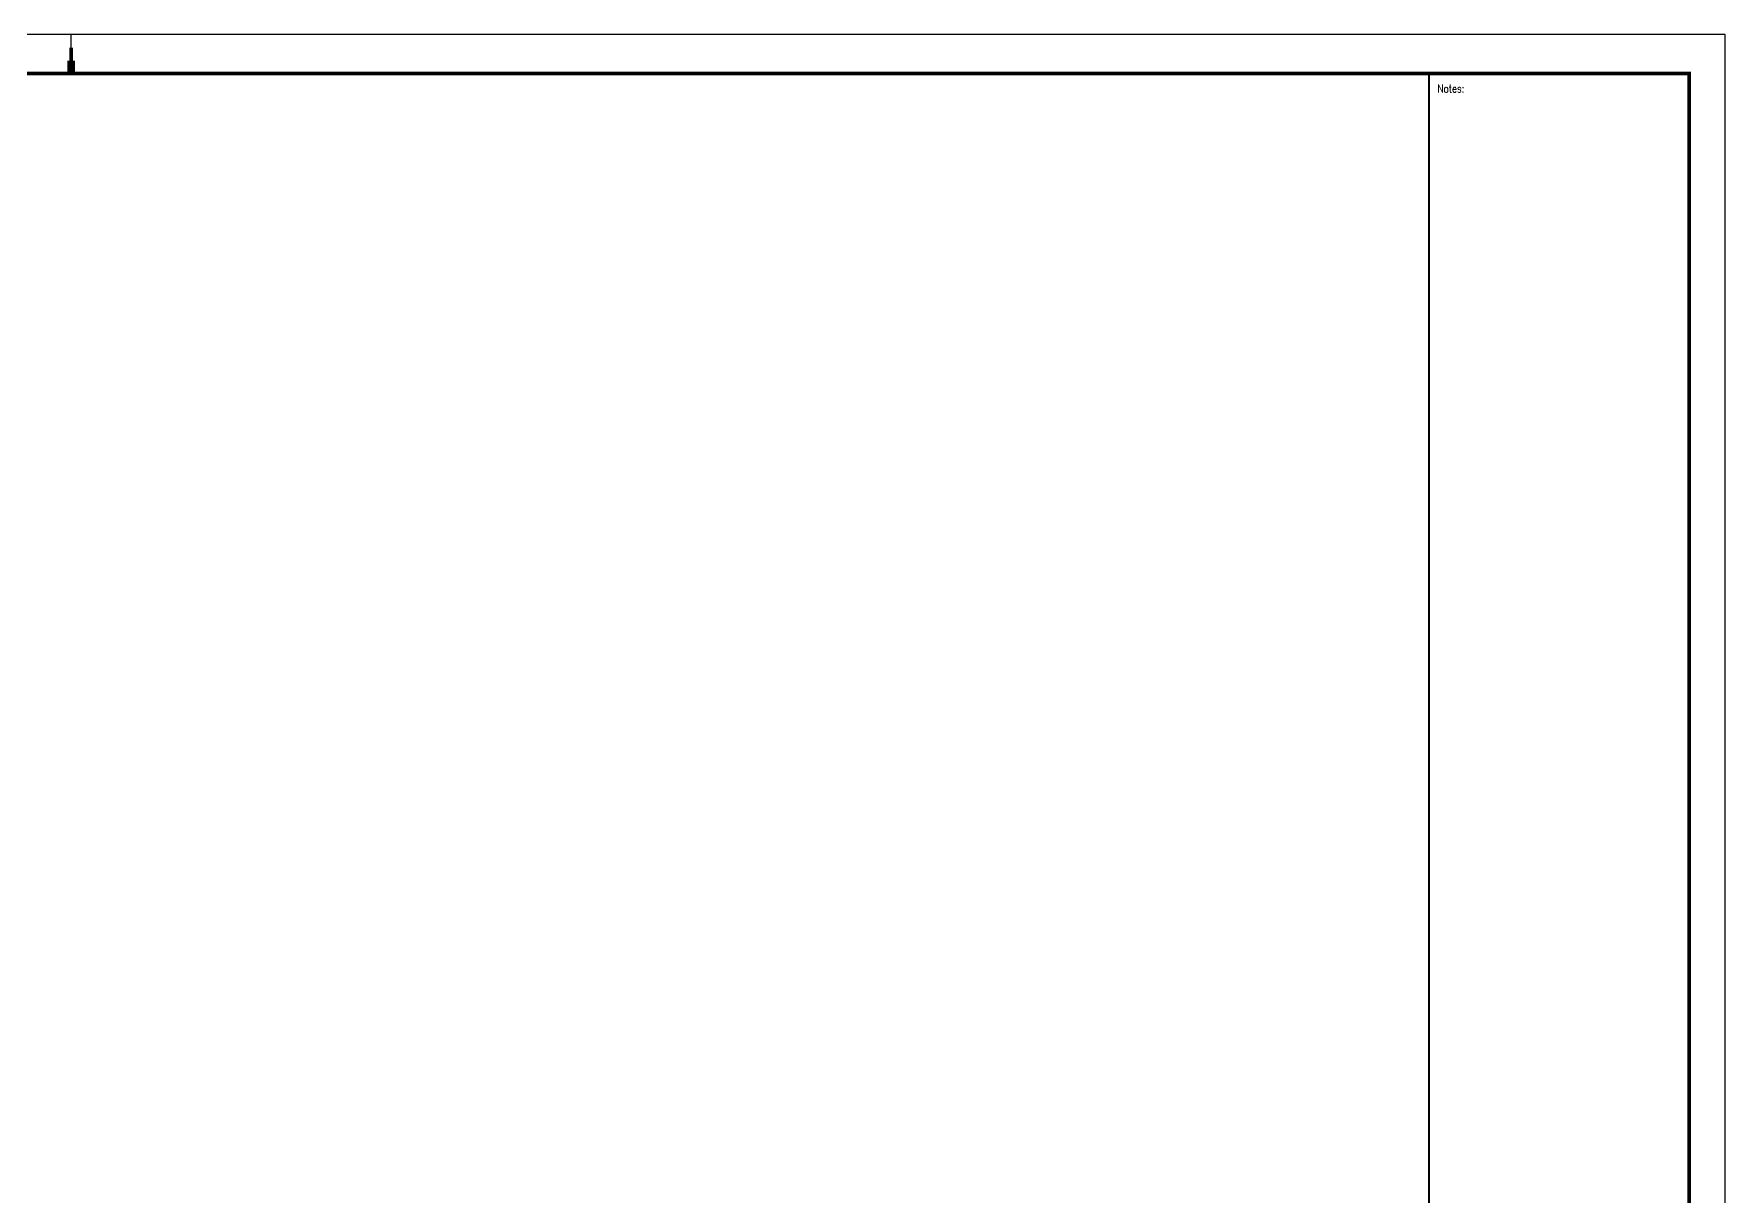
# Model space of a CAD drawing. Extents: x 216 to 1057, y -885 to -291.
# Drawn here: x 633.7 to 1056.5, y -581.4 to -290.8 of the extents above; entities that cross this region are included whole.
import ezdxf

# ---------------------------------------------------------------- set-up
doc = ezdxf.new("R2010")
doc.units = 0
doc.header["$LTSCALE"] = 1000
doc.header["$MEASUREMENT"] = 0
doc.layers.add('1', color=135, linetype='CONTINUOUS')
doc.layers.add('2', color=235, linetype='CONTINUOUS')
doc.styles.add('_HZTXT', font='romans.shx', dxfattribs={"bigfont": 'hztxt.shx'})

msp = doc.modelspace()

# ---------------------------------------------------------------- linework, layer by layer
at = {"layer": '1', "color": 135}
for points, const_width in [([(643, -291), (643, -300.79)], 0.324), ([(643, -300.79), (643, -294.32)], 0.925), ([(643, -300.79), (643, -297.55)], 1.85)]:
    msp.add_lwpolyline(points, dxfattribs=dict(at, const_width=const_width))
at = {"layer": '2', "color": 235}
msp.add_lwpolyline([(216.5, -885), (1056.5, -885), (1056.5, -291), (216.5, -291)], close=True, dxfattribs=at)
at = {"layer": '2', "color": 235, "const_width": 0.925}
msp.add_lwpolyline([(238.5, -875.79), (1047.5, -875.79), (1047.5, -300.79), (238.5, -300.79)], close=True, dxfattribs=at)
at = {"layer": '2', "const_width": 0.5}
msp.add_lwpolyline([(982.5, -300.79), (982.5, -875.79)], dxfattribs=at)

# ---------------------------------------------------------------- texts
at = {"layer": '1', "color": 135, "style": '_HZTXT', "width": 0.8}
msp.add_text('Notes:', height=2, dxfattribs=at).set_placement((984.59, -305.53, 0.13))

doc.saveas('drawing.dxf')
